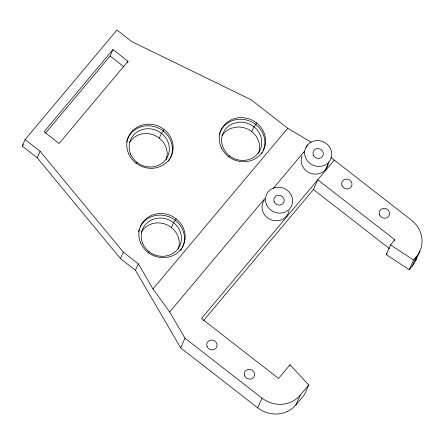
<?xml version="1.0" encoding="UTF-8"?>
<svg xmlns="http://www.w3.org/2000/svg" width="444" height="444" viewBox="0 0 444 444"><rect width="100%" height="100%" fill="white"/><g stroke="black" fill="none" stroke-linecap="round" stroke-linejoin="round"><path stroke-width="0.67" d="M334.276 160.118L201.476 318.492L278.538 378.454L290.026 364.757L308.769 384.998L304.451 394.694L295.837 404.967A27.511 25.563 24 0 1 257.714 407.836L180.653 347.88L135.464 270.279L120.424 258.58L37.235 157.775L22.2 146.076L25.08 139.61L116.961 30.037L131.996 41.736L251.076 99.734L287.729 128.255L311.139 142.219M37.235 157.775L40.115 151.31L25.08 139.61M45.649 132.928L110.112 56.049L112.992 49.584L128.027 61.283L127.506 62.46M159.285 138.162L161.444 133.311L163.309 131.085L164.03 129.47M120.424 258.58L123.304 252.114L40.115 151.31M135.464 270.279L138.339 263.814L123.304 252.114M171.356 227.478L173.51 222.627L175.38 220.402L176.096 218.787M251.748 131.596L253.907 126.745L255.777 124.52L256.493 122.905M180.653 347.88L184.97 338.178L169.691 311.949L152.98 288.95L138.339 263.814M306.305 147.464L307.353 145.105M203.396 320.751L313.447 189.505L317.765 179.809L394.827 239.771L394.289 240.981M328.971 161.921A13.758 12.782 24 0 1 305.611 157.836A13.758 12.782 24 0 1 319.908 140.781A13.758 12.782 24 0 1 328.971 161.921L325.552 169.597L326.018 169.963M257.714 407.836L262.027 398.14A27.511 25.563 24 0 0 300.155 395.271L308.769 384.998M289.482 365.967L290.026 364.757M295.837 404.967L300.155 395.271M416.605 258.114A27.511 25.563 24 0 1 412.121 266.283L409.251 269.708L386.202 254.601L390.52 244.905L394.827 239.771M409.251 269.708L413.569 260.012L416.439 256.588A27.511 25.563 24 0 0 411.338 220.08L331.052 157.614M412.121 266.283L416.439 256.588M415.662 260.617L419.98 250.921M22.2 146.076L23.532 144.489M112.992 49.584L44.084 131.763L59.119 143.468L128.027 61.283M135.914 163.753L137.035 162.415M147.985 253.069L149.106 251.731M228.754 156.743L229.504 155.855A20.335 18.892 24 0 0 261.644 144.788L261.633 139.799A20.335 18.892 24 0 0 239.039 122.222L233.971 123.26A20.335 18.892 24 0 0 229.504 155.855M152.98 288.95L287.729 128.255M169.691 311.949L264.802 198.529M273.243 188.456L304.334 151.376M386.202 254.601L387.063 253.574M390.52 244.905L413.569 260.012M303.468 152.414L303.935 152.78M313.447 189.505L389.416 248.618M110.112 56.049L124.076 66.911M286.43 216.256L286.902 216.622M184.97 338.178L262.027 398.14M129.326 142.818A20.335 18.892 24 0 1 155.039 135.575A20.335 18.892 24 0 1 166.128 159.812M169.503 159.612A23.443 21.784 24 0 1 168.443 161.2M126.601 141.969A23.443 21.784 24 0 1 155.838 127.084A23.443 21.784 24 0 1 170.918 156.788M170.674 157.365A23.443 21.784 24 0 1 170.124 158.502M222.117 135.725A20.335 18.892 24 0 1 231.812 128.105L236.88 127.067A20.335 18.892 24 0 1 259.474 144.65L259.485 149.639A20.335 18.892 24 0 1 258.597 153.247M141.397 232.14A20.335 18.892 24 0 1 167.105 224.892A20.335 18.892 24 0 1 178.199 249.128M262.293 152.497A23.443 21.784 24 0 1 261.633 153.591M219.392 134.177A23.443 21.784 24 0 1 220.274 131.801M220.535 131.23A23.443 21.784 24 0 1 250.838 121.523A23.443 21.784 24 0 1 263.137 150.805M181.574 248.929A23.443 21.784 24 0 1 180.514 250.516M138.534 231.907A23.443 21.784 24 0 1 139.188 229.448M140.138 227.106A23.443 21.784 24 0 1 171.051 217.693A23.443 21.784 24 0 1 182.195 247.819M328.122 164.208A13.758 12.782 24 0 1 310.911 173.393A13.758 12.782 24 0 1 302.17 155.616M289 210.867A13.758 12.782 24 0 1 270.446 219.53A13.758 12.782 24 0 1 264.402 199.961M221.029 147.047A23.443 21.784 24 0 0 260.844 154.018A23.443 21.784 24 0 0 245.399 117.987A23.443 21.784 24 0 0 221.029 147.047M140.637 242.929A23.443 21.784 24 0 0 180.447 249.894A23.443 21.784 24 0 0 165.002 213.869A23.443 21.784 24 0 0 140.637 242.929M128.566 153.613A23.443 21.784 24 0 0 168.376 160.578A23.443 21.784 24 0 0 152.936 124.553A23.443 21.784 24 0 0 128.566 153.613M130.686 154.251A20.335 18.892 24 0 0 165.218 160.295A20.335 18.892 24 0 0 151.82 129.043A20.335 18.892 24 0 0 130.686 154.251M142.752 243.567A20.335 18.892 24 0 0 177.284 249.611A20.335 18.892 24 0 0 163.892 218.359A20.335 18.892 24 0 0 142.752 243.567M379.62 214.94A5.261 4.89 24 0 0 388.556 216.5A5.261 4.89 24 0 0 385.092 208.414A5.261 4.89 24 0 0 379.62 214.94M342.03 185.692A5.261 4.89 24 0 0 350.965 187.251A5.261 4.89 24 0 0 347.502 179.165A5.261 4.89 24 0 0 342.03 185.692M244.672 375.879A5.261 4.89 24 0 0 253.607 377.444A5.261 4.89 24 0 0 250.139 369.353A5.261 4.89 24 0 0 244.672 375.879M207.082 346.631A5.261 4.89 24 0 0 216.017 348.196A5.261 4.89 24 0 0 212.548 340.104A5.261 4.89 24 0 0 207.082 346.631M313.359 155.167A5.261 4.89 24 0 0 322.294 156.732A5.261 4.89 24 0 0 318.831 148.64A5.261 4.89 24 0 0 313.359 155.167M274.237 201.82A5.261 4.89 24 0 0 283.178 203.385A5.261 4.89 24 0 0 279.709 195.299A5.261 4.89 24 0 0 274.237 201.82M266.489 204.49A13.758 12.782 24 0 0 289.849 208.58A13.758 12.782 24 0 0 280.786 187.44A13.758 12.782 24 0 0 266.489 204.49"/></g></svg>
